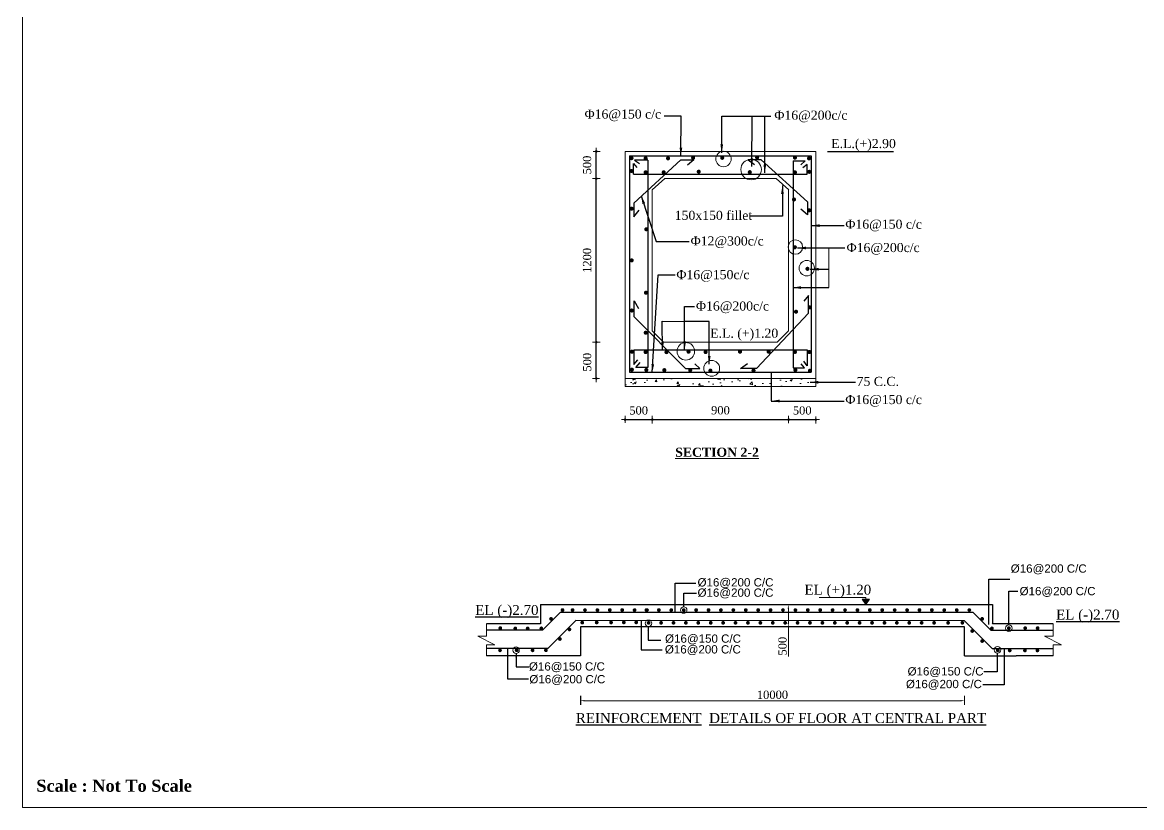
# Model space of a CAD drawing. Header units: inches. Extents: x -1277702 to 350617, y -622745 to 1282697.
# Drawn here: x -799061 to -765239, y 907208 to 930937 of the extents above; entities that cross this region are included whole.
import ezdxf

# ---------------------------------------------------------------- set-up
doc = ezdxf.new("R2010")
doc.units = ezdxf.units.IN
doc.header["$LTSCALE"] = 600
doc.header["$MEASUREMENT"] = 0
for name, color, linetype, lineweight in [('arrow', 6, 'Continuous', 15), ('DIM', 140, 'Continuous', 15), ('DIMENSION', 3, 'Continuous', 15), ('LINE', 7, 'Continuous', 20), ('secondary light', 5, 'Continuous', 9)]:
    doc.layers.add(name, color=color, linetype=linetype, lineweight=lineweight)
for name, color, linetype in [('OutLine', 7, 'Continuous'), ('ROD', 1, 'Continuous'), ('TEXT', 7, 'Continuous')]:
    doc.layers.add(name, color=color, linetype=linetype)
doc.styles.add('arial', font='swisscl.ttf')
doc.styles.add('DIM', font='isocp3.shx')
doc.styles.add('t250', font='times.ttf', dxfattribs={"height": 250})
doc.styles.add('TIMES', font='times.ttf')
doc.dimstyles.new('dim75', dxfattribs={"dimtxt": 150, "dimasz": 150, "dimexe": 150, "dimexo": 150, "dimgap": 50, "dimtad": 1, "dimdec": 0, "dimzin": 0, "dimdsep": 46, "dimtxsty": 'Standard', "dimcen": 0.09, "dimclrd": 256, "dimclre": 256, "dimadec": 0, "dimazin": 0, "dimtfac": 1, "dimtdec": 0, "dimtofl": 0, "dimtmove": 0, "dimatfit": 3, "dimfxl": 150, "dimfxlon": 1, "dimtolj": 1, "dimtzin": 0, "dimlwd": -1, "dimlwe": -1, "dimarcsym": 1})
doc.dimstyles.new('Dim_20', dxfattribs={"dimtxt": 40, "dimasz": 40, "dimexe": 40, "dimexo": 5, "dimgap": 5, "dimtad": 1, "dimdec": 0, "dimzin": 0, "dimdsep": 46, "dimtxsty": 'DIM', "dimcen": 0.09, "dimclrd": 5, "dimclre": 5, "dimclrt": 7, "dimadec": 0, "dimazin": 0, "dimtfac": 1, "dimtdec": 0, "dimtmove": 0, "dimatfit": 3, "dimfxl": 40, "dimfxlon": 1, "dimtolj": 1, "dimtzin": 0, "dimarcsym": 0})
doc.dimstyles.new('DOT3', dxfattribs={"dimtxt": 250, "dimasz": 1.5, "dimexe": 700, "dimexo": 500, "dimgap": 150, "dimtad": 1, "dimdec": 0, "dimzin": 0, "dimdsep": 46, "dimtxsty": 'TIMES', "dimblk1": 'DD', "dimblk2": 'DD', "dimsah": 1, "dimcen": 0, "dimse1": 1, "dimse2": 1, "dimclrd": 256, "dimclre": 256, "dimclrt": 256, "dimadec": 0, "dimazin": 0, "dimtfac": 1, "dimtdec": 0, "dimtofl": 0, "dimtmove": 0, "dimatfit": 3, "dimldrblk": 'DD', "dimfxl": 1, "dimtolj": 1, "dimtzin": 0, "dimarcsym": 0})
doc.dimstyles.new('MITHU2', dxfattribs={"dimtxt": 350, "dimasz": 250, "dimexe": 300, "dimexo": 0, "dimgap": 200, "dimtad": 1, "dimtih": 1, "dimtoh": 1, "dimdec": 0, "dimzin": 0, "dimdsep": 46, "dimtxsty": 'Standard', "dimblk": 'DOT', "dimcen": 0, "dimclrd": 256, "dimclre": 256, "dimclrt": 256, "dimadec": 0, "dimazin": 0, "dimtfac": 1, "dimtdec": 0, "dimtofl": 0, "dimtmove": 2, "dimatfit": 3, "dimfxl": 300, "dimfxlon": 1, "dimtolj": 1, "dimtzin": 0, "dimarcsym": 0})

# ---------------------------------------------------------------- blocks, each defined once
blk = doc.blocks.new('_Dot')
at = {"color": 0, "linetype": 'ByBlock', "lineweight": -2}
blk.add_line((-0.5, 0), (-1, 0), dxfattribs=at)
at = {"color": 0, "linetype": 'ByBlock', "const_width": 0.5}
blk.add_lwpolyline([(-0.25, 0, 1), (0.25, 0, 1)], format="xyb", close=True, dxfattribs=at)
blk = doc.blocks.new('DOT')
at = {"layer": 'DIM'}
for p, q in [((-75, 0), (71, 0)), ((0, 63), (0, -75))]:
    blk.add_line(p, q, dxfattribs=at)
at = {"layer": 'DIM', "const_width": 24.8}
blk.add_lwpolyline([(-13, 0, 1), (13, 0, 1)], format="xyb", close=True, dxfattribs=at)
blk = doc.blocks.new('DD')
at = {"layer": 'DIM'}
blk.add_blockref('DOT', (0, 0), dxfattribs=at)
blk = doc.blocks.new('*D248')
at = {"layer": 'DEFPOINTS', "color": 0, "ltscale": 2}
for p in [(-780026, 921211), (-780849, 919301), (-780026, 918932)]:
    blk.add_point(p, dxfattribs=at)
at = {"layer": 'DIMENSION', "color": 1, "lineweight": -2, "ltscale": 2}
blk.add_line((-780848, 918932), (-780027, 918932), dxfattribs=at)
at = {"layer": 'DIMENSION', "color": 1, "lineweight": -2, "ltscale": 2, "xscale": 1.5, "yscale": 1.5, "zscale": 1.5, "rotation": 180}
blk.add_blockref('DD', (-780849, 918932), dxfattribs=at)
at = {"layer": 'DIMENSION', "color": 1, "lineweight": -2, "ltscale": 2, "xscale": 1.5, "yscale": 1.5, "zscale": 1.5}
blk.add_blockref('DD', (-780026, 918932), dxfattribs=at)
at = {"layer": 'DIMENSION', "color": 1, "lineweight": 15, "ltscale": 2, "insert": (-780438, 919210), "char_height": 250, "attachment_point": 5, "style": 't250'}
blk.add_mtext('\\A1;500', dxfattribs=at)
blk = doc.blocks.new('*D249')
at = {"layer": 'DEFPOINTS', "color": 0, "ltscale": 2}
for p in [(-780026, 921644), (-775907, 921644), (-775907, 918936)]:
    blk.add_point(p, dxfattribs=at)
at = {"layer": 'DIMENSION', "color": 1, "lineweight": -2, "ltscale": 2}
blk.add_line((-780024, 918936), (-775909, 918936), dxfattribs=at)
at = {"layer": 'DIMENSION', "color": 1, "lineweight": -2, "ltscale": 2, "xscale": 1.5, "yscale": 1.5, "zscale": 1.5, "rotation": 180}
blk.add_blockref('DD', (-780026, 918936), dxfattribs=at)
at = {"layer": 'DIMENSION', "color": 1, "lineweight": -2, "ltscale": 2, "xscale": 1.5, "yscale": 1.5, "zscale": 1.5}
blk.add_blockref('DD', (-775907, 918936), dxfattribs=at)
at = {"layer": 'DIMENSION', "color": 1, "lineweight": 15, "ltscale": 2, "insert": (-777966, 919214), "char_height": 250, "attachment_point": 5, "style": 't250'}
blk.add_mtext('\\A1;9{\\fTimes New Roman|b0|i0|c238|p18;00}', dxfattribs=at)
blk = doc.blocks.new('*D250')
at = {"layer": 'DEFPOINTS', "color": 0, "ltscale": 2}
for p in [(-775907, 921211), (-775084, 919301), (-775084, 918932)]:
    blk.add_point(p, dxfattribs=at)
at = {"layer": 'DIMENSION', "color": 1, "lineweight": -2, "ltscale": 2}
blk.add_line((-775906, 918932), (-775085, 918932), dxfattribs=at)
at = {"layer": 'DIMENSION', "color": 1, "lineweight": -2, "ltscale": 2, "xscale": 1.5, "yscale": 1.5, "zscale": 1.5, "rotation": 180}
blk.add_blockref('DD', (-775907, 918932), dxfattribs=at)
at = {"layer": 'DIMENSION', "color": 1, "lineweight": -2, "ltscale": 2, "xscale": 1.5, "yscale": 1.5, "zscale": 1.5}
blk.add_blockref('DD', (-775084, 918932), dxfattribs=at)
at = {"layer": 'DIMENSION', "color": 1, "lineweight": 15, "ltscale": 2, "insert": (-775495, 919210), "char_height": 250, "attachment_point": 5, "style": 't250'}
blk.add_mtext('\\A1;500', dxfattribs=at)
blk = doc.blocks.new('*D251')
at = {"layer": 'DEFPOINTS', "color": 0, "ltscale": 2}
for p in [(-781717, 921273), (-778391, 921273), (-780116, 920175)]:
    blk.add_point(p, dxfattribs=at)
at = {"layer": 'DIMENSION', "color": 1, "lineweight": -2, "ltscale": 2}
blk.add_line((-781717, 920177), (-781717, 921272), dxfattribs=at)
at = {"layer": 'DIMENSION', "color": 1, "lineweight": -2, "ltscale": 2, "xscale": 1.5, "yscale": 1.5, "zscale": 1.5}
for p, rotation in [((-781717, 921273), 90), ((-781717, 920175), 270)]:
    blk.add_blockref('DD', p, dxfattribs=dict(at, rotation=rotation))
at = {"layer": 'DIMENSION', "color": 1, "lineweight": 15, "ltscale": 2, "insert": (-781994, 920667), "char_height": 250, "attachment_point": 5, "rotation": 90, "style": 't250'}
blk.add_mtext('\\A1;5{\\fTimes New Roman|b0|i0|c238|p18;00}', dxfattribs=at)
blk = doc.blocks.new('*D252')
at = {"layer": 'DEFPOINTS', "color": 0, "ltscale": 2}
for p in [(-781718, 926215), (-778812, 926215), (-778812, 921273)]:
    blk.add_point(p, dxfattribs=at)
at = {"layer": 'DIMENSION', "color": 1, "lineweight": -2, "ltscale": 2}
blk.add_line((-781718, 921275), (-781718, 926214), dxfattribs=at)
at = {"layer": 'DIMENSION', "color": 1, "lineweight": -2, "ltscale": 2, "xscale": 1.5, "yscale": 1.5, "zscale": 1.5}
for p, rotation in [((-781718, 926215), 90), ((-781718, 921273), 270)]:
    blk.add_blockref('DD', p, dxfattribs=dict(at, rotation=rotation))
at = {"layer": 'DIMENSION', "color": 1, "lineweight": 15, "ltscale": 2, "insert": (-781996, 923744), "char_height": 250, "attachment_point": 5, "rotation": 90, "style": 't250'}
blk.add_mtext('\\A1;12{\\fTimes New Roman CE|b0|i0|c238|p18;00}', dxfattribs=at)
blk = doc.blocks.new('*D253')
at = {"layer": 'DEFPOINTS', "color": 0, "ltscale": 2}
for p in [(-781718, 927039), (-780053, 927039), (-778328, 926215)]:
    blk.add_point(p, dxfattribs=at)
at = {"layer": 'DIMENSION', "color": 1, "lineweight": -2, "ltscale": 2}
blk.add_line((-781718, 926217), (-781718, 927038), dxfattribs=at)
at = {"layer": 'DIMENSION', "color": 1, "lineweight": -2, "ltscale": 2, "xscale": 1.5, "yscale": 1.5, "zscale": 1.5}
for p, rotation in [((-781718, 927039), 90), ((-781718, 926215), 270)]:
    blk.add_blockref('DD', p, dxfattribs=dict(at, rotation=rotation))
at = {"layer": 'DIMENSION', "color": 1, "lineweight": 15, "ltscale": 2, "insert": (-781996, 926627), "char_height": 250, "attachment_point": 5, "rotation": 90, "style": 't250'}
blk.add_mtext('\\A1;{\\fTimes New Roman CE|b0|i0|c238|p18;50\\fTimes New Roman|b0|i0|c238|p18;0}', dxfattribs=at)
blk = doc.blocks.new('*D290')
at = {"layer": 'DEFPOINTS', "color": 0}
for p in [(-782199, 911666), (-770590, 911441), (-770590, 910439)]:
    blk.add_point(p, dxfattribs=at)
at = {"layer": 'DIM'}
for p, q in [((-782199, 910589), (-782199, 910319)), ((-770590, 910589), (-770590, 910319)), ((-782079, 910439), (-770710, 910439))]:
    blk.add_line(p, q, dxfattribs=at)
for points in [[(-782079, 910459), (-782079, 910419), (-782199, 910439)], [(-770710, 910459), (-770710, 910419), (-770590, 910439)]]:
    blk.add_solid(points, dxfattribs=at)
at = {"layer": 'DIM', "color": 0, "insert": (-776394, 910616), "char_height": 120, "attachment_point": 5}
blk.add_mtext('\\A1;{\\fTimes New Roman|b0|i0|c0|p18;\\H2.083x;10000}', dxfattribs=at)
blk = doc.blocks.new('*D291')
at = {"layer": 'DEFPOINTS', "color": 0}
for p in [(-775914, 913342), (-775894, 913342), (-775894, 912667)]:
    blk.add_point(p, dxfattribs=at)
at = {"layer": 'DIM'}
for p, q in [((-775914, 913342), (-776034, 913342)), ((-775914, 913222), (-775914, 912787)), ((-775914, 912667), (-776034, 912667)), ((-775914, 912667), (-775914, 911774))]:
    blk.add_line(p, q, dxfattribs=at)
for points in [[(-775934, 913222), (-775894, 913222), (-775914, 913342)], [(-775934, 912787), (-775894, 912787), (-775914, 912667)]]:
    blk.add_solid(points, dxfattribs=at)
at = {"layer": 'DIM', "color": 0, "insert": (-776091, 912086), "char_height": 120, "attachment_point": 5, "rotation": 90}
blk.add_mtext('\\A1;{\\fTimes New Roman|b0|i0|c0|p18;\\H2.083x;500}', dxfattribs=at)

msp = doc.modelspace()

# ---------------------------------------------------------------- hatches: boundary and pattern name
at = {"layer": 'DIM', "ltscale": 500}
h = msp.add_hatch(color=15, dxfattribs=at)
h.dxf.hatch_style = 1
h.paths.add_polyline_path([(-773571.37695, 913508.32769), (-773683.22125, 913508.32769), (-773571.37695, 913342.04413)])
h.paths.add_polyline_path([(-773459.53266, 913508.32769), (-773571.37695, 913508.32769), (-773571.37695, 913342.04413)])
at = {"layer": 'LINE', "lineweight": 15, "ltscale": 2}
h = msp.add_hatch(dxfattribs=at)
h.set_pattern_fill('AR-CONC', color=256, scale=91.52, style=0)
h.set_pattern_definition([(50, (-1347887.3, 970449.5), (656.4365, -57.43075), [68.64, -755.04]), (355, (-1347887.3, 970449.5), (-126.9852, 688.40624), [54.912, -604.032]), (100.4514, (-1347832.6, 970444.7), (529.4518, 630.9751), [58.335, -641.68526]), (46.1842, (-1347887.3, 970632.5), (976.739, -151.483), [102.96, -1132.56]), (96.6356, (-1347805.9, 970619.9), (855.4033, 891.5127), [87.5025, -962.5277]), (351.1842, (-1347887.3, 970632.5), (855.4026, 891.5133), [82.368, -906.048]), (21, (-1347795.8, 970586.76), (546.28933, -368.4768), [68.64, -755.04]), (326, (-1347795.8, 970586.76), (222.6822, 663.6573), [54.912, -604.032]), (71.4514, (-1347750.26, 970556.06), (768.97175, 295.1799), [58.335, -641.68526]), (37.5, (-1347887.3, 970449.48), (11.1287, 304.664455), [0, -596.7104, 0, -613.184, 0, -606.32]), (7.5, (-1347887.3, 970449.48), (240.76124, 360.9656), [0, -349.6064, 0, -582.9824, 0, -231.088]), (327.5, (-1348091.4, 970449.48), (488.55429, -20.64222), [0, -228.8, 0, -713.856, 0, -947.232]), (317.5, (-1348182.9, 970449.5), (533.73198, 91.61608), [0, -297.44, 0, -474.0736, 0, -672.672])])
h.paths.add_polyline_path([(-780849.35648, 919933.45927), (-775083.59648, 919933.45927), (-775083.59648, 920175.07207), (-780849.35648, 920175.07207)])

# ---------------------------------------------------------------- linework, layer by layer
at = {"color": 7}
for p, q in [((-776425.77941, 919504.98479), (-776425.77941, 920364.36637)), ((-783402.04302, 913342.04413), (-783402.04302, 912763.39738)), ((-770140.89032, 913342.04413), (-769745.22382, 913342.04413)), ((-769745.22382, 913342.04413), (-769745.22382, 912763.39738)), ((-783402.04302, 912763.39738), (-785034.43939, 912763.39738)), ((-769788.91337, 912763.39738), (-769788.91337, 912763.39738)), ((-769027.9533, 912763.39738), (-769745.22382, 912763.39738))]:
    msp.add_line(p, q, dxfattribs=at)
at = {"color": 1}
for p, q in [((-782797.62233, 913117.04413), (-783345.69225, 912568.97421)), ((-770339.96924, 913117.04413), (-769791.89932, 912568.97421)), ((-783345.69225, 912568.97421), (-785034.43939, 912568.97421)), ((-782339.8537, 912863.1355), (-783182.59091, 912020.39829)), ((-770588.68077, 912854.36704), (-769754.71202, 912020.39829))]:
    msp.add_line(p, q, dxfattribs=at)
at = {"layer": 'arrow', "ltscale": 2}
msp.add_line((-774796.17623, 924119.32344), (-774796.17623, 924119.32344), dxfattribs=at)
at = {"layer": 'DIM'}
msp.add_line((-770589.80716, 910588.70041), (-770589.80716, 910318.70041), dxfattribs=at)
at = {"layer": 'DIM', "ltscale": 500}
for points in [[(-773571.37695, 913342.04413), (-773571.37695, 913560.98848), (-774978.55872, 913560.98848)], [(-773571.37695, 913342.04413), (-773571.37695, 913508.32769), (-773683.22125, 913508.32769), (-773571.37695, 913342.04413)], [(-773571.37695, 913342.04413), (-773571.37695, 913508.32769), (-773459.53266, 913508.32769), (-773571.37695, 913342.04413)]]:
    msp.add_lwpolyline(points, dxfattribs=at)
at = {"layer": 'DIM', "ltscale": 50}
for centre in [(-779076.45557, 913178.73957), (-780142.06321, 912777.32124), (-769251.37708, 912631.88319), (-784143.08841, 911963.90362), (-769594.59753, 911972.91993)]:
    msp.add_circle(centre, 99.36282, dxfattribs=at)
at = {"layer": 'LINE', "lineweight": 15, "ltscale": 2}
for p, q in [((-780849.35648, 927039.07207), (-775083.59648, 927039.07207)), ((-780849.35648, 927039.07207), (-780849.35648, 920175.07207)), ((-775083.59648, 927039.07207), (-775083.59648, 920175.07207)), ((-779649.3429, 926215.39207), (-780033.89603, 925872.19207)), ((-779649.3429, 926215.39207), (-776282.74134, 926215.39207)), ((-776282.74134, 926215.39207), (-775898.4992, 925872.19207)), ((-780025.67648, 925872.19207), (-780025.67648, 921616.51207)), ((-775907.27648, 925872.19207), (-775907.27648, 921619.47583)), ((-779689.35521, 921273.31207), (-780025.67648, 921616.51207)), ((-776250.47648, 921273.31207), (-775907.27648, 921619.47583)), ((-779689.35521, 921273.31207), (-779649.3429, 921273.31207)), ((-779689.35521, 921273.31207), (-776250.47648, 921273.31207)), ((-780849.35648, 920175.07207), (-775083.59648, 920175.07207)), ((-780849.35648, 919933.45927), (-780849.35648, 920175.07207)), ((-775083.59648, 920175.07207), (-775083.59648, 919933.45927)), ((-780849.35648, 919933.45927), (-775083.59648, 919933.45927))]:
    msp.add_line(p, q, dxfattribs=at)
at = {"layer": 'LINE', "color": 6, "ltscale": 0.13}
msp.add_line((-774688.26215, 922923.13976), (-774688.26215, 924119.32344), dxfattribs=at)
at = {"layer": 'LINE', "linetype": 'Continuous'}
for p, q in [((-785034.72584, 912763.39738), (-785034.72584, 912393.85972)), ((-767915.30272, 912763.39738), (-767915.30272, 912393.85972)), ((-785296.65367, 912393.85972), (-785034.72584, 912393.85972)), ((-785296.65367, 912393.85972), (-784779.77447, 912123.8113)), ((-768177.23055, 912393.85972), (-767915.30272, 912393.85972)), ((-768177.23055, 912393.85972), (-767660.35135, 912123.8113)), ((-785034.72584, 912123.8113), (-785034.72584, 911796.27364)), ((-785034.72584, 912123.8113), (-784779.77447, 912123.8113)), ((-767915.30272, 912123.8113), (-767915.30272, 911796.27364)), ((-767915.30272, 912123.8113), (-767660.35135, 912123.8113))]:
    msp.add_line(p, q, dxfattribs=at)
at = {"layer": 'LINE', "elevation": 0}
msp.add_lwpolyline([(-731948.14005, 907207.81968), (-799061.32311, 907207.81968), (-799061.32311, 954666.4277), (-731948.14005, 954666.4277)], close=True, dxfattribs=at)
at = {"layer": 'OutLine'}
for p, q in [((-767915.01627, 912763.39738), (-769027.9533, 912763.39738)), ((-770589.80716, 911796.27364), (-769027.9533, 911796.27364)), ((-767915.01627, 911796.27364), (-769027.9533, 911796.27364))]:
    msp.add_line(p, q, dxfattribs=at)
at = {"layer": 'OutLine', "color": 1}
msp.add_line((-769754.71202, 912020.39829), (-767915.30272, 912020.39829), dxfattribs=at)
at = {"layer": 'OutLine'}
for points in [[(-783402.04302, 913342.04413), (-770140.89032, 913342.04413)], [(-770589.80716, 911796.27364), (-770589.80716, 912667.04413), (-782198.6349, 912667.04413), (-782198.6349, 911796.27364), (-785034.72584, 911796.27364)]]:
    msp.add_lwpolyline(points, dxfattribs=at)
at = {"layer": 'ROD', "lineweight": 25, "ltscale": 2}
for p, q in [((-780712.07648, 926901.79207), (-775220.87648, 926901.79207)), ((-780712.07648, 926901.79207), (-780712.07648, 920364.36637)), ((-779163.14919, 926780.02116), (-780587.40573, 925475.20289)), ((-780162.95648, 926771.36388), (-780562.58746, 926771.36388)), ((-780562.58746, 926771.36388), (-780414.70529, 926674.43685)), ((-780162.95648, 926771.36388), (-780162.95648, 920505.91138)), ((-779163.14919, 926780.02116), (-778769.69893, 926780.02116)), ((-778769.69893, 926780.02116), (-778959.53242, 926624.3393)), ((-776735.66384, 926787.0254), (-777124.90393, 926787.0254)), ((-777124.90393, 926787.0254), (-776936.61584, 926645.69725)), ((-776735.66384, 926787.0254), (-775338.79657, 925518.75847)), ((-775769.99648, 926756.99554), (-775769.99648, 920498.17571)), ((-775769.99648, 926756.99554), (-775405.58223, 926756.99554)), ((-775405.58223, 926756.99554), (-775540.21573, 926629.86311)), ((-775220.87648, 926901.79207), (-775220.87648, 920364.36637)), ((-780590.56336, 926352.67207), (-780590.56336, 926674.43685)), ((-780590.56336, 926674.43685), (-780497.88953, 926549.81763)), ((-775349.87268, 926643.77503), (-775475.22544, 926546.40036)), ((-775349.87268, 926352.67207), (-775349.87268, 926643.77503)), ((-780590.56336, 926352.67207), (-775349.87268, 926352.67207)), ((-780587.40573, 925475.20289), (-780587.40573, 925065.18302)), ((-775338.79657, 925518.75847), (-775338.79657, 925120.25141)), ((-780587.40573, 925065.18302), (-780421.2628, 925257.68539)), ((-775338.79657, 925120.25141), (-775532.79011, 925293.2332)), ((-775304.7888, 922685.26434), (-775449.73053, 922512.94669)), ((-775304.7888, 922153.20576), (-775304.7888, 922685.26434)), ((-780573.8814, 922043.90574), (-780573.8814, 922519.40381)), ((-780573.8814, 922519.40381), (-780446.55722, 922292.71117)), ((-779019.37955, 920480.65049), (-780573.8814, 922043.90574)), ((-776881.07919, 920474.37184), (-775304.7888, 922153.20576)), ((-780581.88406, 921039.16424), (-775346.69835, 921039.16424)), ((-780581.88406, 921039.16424), (-780581.88406, 920597.23854)), ((-775346.69835, 921039.16424), (-775346.69835, 920559.62807)), ((-780581.88406, 920597.23854), (-780458.43591, 920741.78794)), ((-780522.75793, 920505.91138), (-780394.11389, 920658.2696)), ((-775346.69835, 920559.62807), (-775445.06092, 920700.75142)), ((-780712.07648, 920364.36637), (-775220.87648, 920364.36637)), ((-780162.95648, 920505.91138), (-780522.75793, 920505.91138)), ((-779019.37955, 920480.65049), (-778587.51985, 920480.65049)), ((-778587.51985, 920480.65049), (-778739.06085, 920615.74973)), ((-777355.65038, 920474.37184), (-777145.69329, 920627.4966)), ((-776881.07919, 920474.37184), (-777355.65038, 920474.37184)), ((-775769.99648, 920498.17571), (-775426.82521, 920498.17571)), ((-775426.82521, 920498.17571), (-775522.53971, 920623.36252))]:
    msp.add_line(p, q, dxfattribs=at)
at = {"layer": 'ROD'}
for p, q in [((-770588.68077, 912854.36704), (-782339.8537, 912863.1355)), ((-769791.89932, 912568.97421), (-767915.30272, 912568.97421)), ((-783182.59091, 912020.39829), (-785034.72584, 912020.39829))]:
    msp.add_line(p, q, dxfattribs=at)
at = {"layer": 'ROD', "lineweight": 25, "ltscale": 2, "const_width": 61.6}
for points in [[(-780621.83891, 926834.05442, -1), (-780683.43891, 926834.05442, -1)], [(-780196.19023, 926827.41116, -1), (-780257.79023, 926827.41116, -1)], [(-779517.81763, 926827.74566, -1), (-779579.41763, 926827.74566, -1)], [(-778761.01763, 926844.79566, -1), (-778822.61763, 926844.79566, -1)], [(-777881.50659, 926844.23695, -1), (-777943.10659, 926844.23695, -1)], [(-776826.43209, 926854.41896, -1), (-776888.03209, 926854.41896, -1)], [(-775684.62188, 926848.9082, -1), (-775746.22188, 926848.9082, -1)], [(-775258.05687, 926826.49143, -1), (-775319.65687, 926826.49143, -1)], [(-780623.25691, 926445.2091, -1), (-780684.85691, 926445.2091, -1)], [(-780194.9806, 926405.53564, -1), (-780256.5806, 926405.53564, -1)], [(-779650.07287, 926405.53564, -1), (-779711.67287, 926405.53564, -1)], [(-778590.82331, 926425.37237, -1), (-778652.42331, 926425.37237, -1)], [(-777047.84844, 926410.69674, -1), (-777109.44844, 926410.69674, -1)], [(-775684.62188, 926405.11645, -1), (-775746.22188, 926405.11645, -1)], [(-775251.10508, 926421.13001, -1), (-775312.70508, 926421.13001, -1)], [(-775712.32666, 925585.35131, -1), (-775773.92666, 925585.35131, -1)], [(-780622.55956, 925306.7897, -1), (-780684.15956, 925306.7897, -1)], [(-775252.65859, 925257.96234, -1), (-775314.25859, 925257.96234, -1)], [(-780176.38684, 924684.7412, -1), (-780237.98684, 924684.7412, -1)], [(-775686.61067, 924141.21823, -1), (-775748.21067, 924141.21823, -1)], [(-780617.27776, 923744.22645, -1), (-780678.87776, 923744.22645, -1)], [(-775306.12816, 923489.87377, -1), (-775367.72816, 923489.87377, -1)], [(-780186.54577, 922767.1377, -1), (-780248.14577, 922767.1377, -1)], [(-775243.12947, 922324.90113, -1), (-775304.72947, 922324.90113, -1)], [(-780614.39281, 922230.2061, -1), (-780675.99281, 922230.2061, -1)], [(-775651.96946, 922193.63796, -1), (-775713.56946, 922193.63796, -1)], [(-780192.96435, 921558.10413, -1), (-780254.56435, 921558.10413, -1)], [(-780612.06648, 920984.77443, -1), (-780673.66648, 920984.77443, -1)], [(-780196.20996, 920972.86662, -1), (-780257.80996, 920972.86662, -1)], [(-779566.49218, 920971.85236, -1), (-779628.09218, 920971.85236, -1)], [(-778899.95655, 920986.12378, -1), (-778961.55655, 920986.12378, -1)], [(-778384.60655, 920975.12378, -1), (-778446.20655, 920975.12378, -1)], [(-777344.00655, 920986.12378, -1), (-777405.60655, 920986.12378, -1)], [(-776478.07901, 920987.01581, -1), (-776539.67901, 920987.01581, -1)], [(-775684.62188, 920979.47295, -1), (-775746.22188, 920979.47295, -1)], [(-775248.83731, 920976.54591, -1), (-775310.43731, 920976.54591, -1)], [(-780612.59631, 920441.70583, -1), (-780674.19631, 920441.70583, -1)], [(-780175.36046, 920435.66604, -1), (-780236.96046, 920435.66604, -1)], [(-779630.47659, 920427.86774, -1), (-779692.07659, 920427.86774, -1)], [(-778849.07726, 920425.78261, -1), (-778910.67726, 920425.78261, -1)], [(-778237.57424, 920413.58305, -1), (-778299.17424, 920413.58305, -1)], [(-776936.15513, 920420.183, -1), (-776997.75513, 920420.183, -1)], [(-775670.13216, 920431.27556, -1), (-775731.73216, 920431.27556, -1)], [(-775232.3588, 920408.77872, -1), (-775293.9588, 920408.77872, -1)]]:
    msp.add_lwpolyline(points, format="xyb", close=True, dxfattribs=at)
at = {"layer": 'ROD', "const_width": 56.25}
for points in [[(-782767.03641, 913178.73957, 1), (-782710.78641, 913178.73957, 1)], [(-782463.03319, 913178.73957, 1), (-782406.78319, 913178.73957, 1)], [(-782088.03319, 913178.73957, 1), (-782031.78319, 913178.73957, 1)], [(-781713.03319, 913178.73957, 1), (-781656.78319, 913178.73957, 1)], [(-781338.03319, 913178.73957, 1), (-781281.78319, 913178.73957, 1)], [(-780963.03319, 913178.73957, 1), (-780906.78319, 913178.73957, 1)], [(-780588.03319, 913178.73957, 1), (-780531.78319, 913178.73957, 1)], [(-780229.58057, 913178.73957, 1), (-780173.33057, 913178.73957, 1)], [(-780213.03319, 913178.73957, 1), (-780156.78319, 913178.73957, 1)], [(-779854.58057, 913178.73957, 1), (-779798.33057, 913178.73957, 1)], [(-779479.58057, 913178.73957, 1), (-779423.33057, 913178.73957, 1)], [(-779104.58057, 913178.73957, 1), (-779048.33057, 913178.73957, 1)], [(-778729.58057, 913178.73957, 1), (-778673.33057, 913178.73957, 1)], [(-778354.58057, 913178.73957, 1), (-778298.33057, 913178.73957, 1)], [(-777979.58057, 913178.73957, 1), (-777923.33057, 913178.73957, 1)], [(-777604.58057, 913178.73957, 1), (-777548.33057, 913178.73957, 1)], [(-777229.58057, 913178.73957, 1), (-777173.33057, 913178.73957, 1)], [(-776854.58057, 913178.73957, 1), (-776798.33057, 913178.73957, 1)], [(-776479.58057, 913178.73957, 1), (-776423.33057, 913178.73957, 1)], [(-776104.58057, 913178.73957, 1), (-776048.33057, 913178.73957, 1)], [(-775729.58057, 913178.73957, 1), (-775673.33057, 913178.73957, 1)], [(-775354.58057, 913178.73957, 1), (-775298.33057, 913178.73957, 1)], [(-774979.58057, 913178.73957, 1), (-774923.33057, 913178.73957, 1)], [(-774604.58057, 913178.73957, 1), (-774548.33057, 913178.73957, 1)], [(-774229.58057, 913178.73957, 1), (-774173.33057, 913178.73957, 1)], [(-773854.58057, 913178.73957, 1), (-773798.33057, 913178.73957, 1)], [(-773479.58057, 913178.73957, 1), (-773423.33057, 913178.73957, 1)], [(-773104.58057, 913178.73957, 1), (-773048.33057, 913178.73957, 1)], [(-773104.58057, 913178.73957, 1), (-773048.33057, 913178.73957, 1)], [(-772729.58057, 913178.73957, 1), (-772673.33057, 913178.73957, 1)], [(-772354.58057, 913178.73957, 1), (-772298.33057, 913178.73957, 1)], [(-771979.58057, 913178.73957, 1), (-771923.33057, 913178.73957, 1)], [(-771604.58057, 913178.73957, 1), (-771548.33057, 913178.73957, 1)], [(-771229.58057, 913178.73957, 1), (-771173.33057, 913178.73957, 1)], [(-770854.58057, 913178.73957, 1), (-770798.33057, 913178.73957, 1)], [(-770473.37127, 913178.73957, 1), (-770417.12127, 913178.73957, 1)], [(-783114.14863, 912910.60692, 1), (-783057.89863, 912910.60692, 1)], [(-770083.90233, 912912.42724, 1), (-770027.65233, 912912.42724, 1)], [(-784646.92706, 912631.30643, 1), (-784590.67706, 912631.30643, 1)], [(-784194.78593, 912622.74448, 1), (-784138.53593, 912622.74448, 1)], [(-783819.78593, 912622.74448, 1), (-783763.53593, 912622.74448, 1)], [(-783407.96105, 912625.57383, 1), (-783351.71105, 912625.57383, 1)], [(-782557.55997, 912593.09996, 1), (-782501.30997, 912593.09996, 1)], [(-782170.51135, 912799.02539, 1), (-782114.26135, 912799.02539, 1)], [(-781734.5661, 912802.79669, 1), (-781678.3161, 912802.79669, 1)], [(-781299.19708, 912802.79669, 1), (-781242.94708, 912802.79669, 1)], [(-780913.61831, 912805.54095, 1), (-780857.36831, 912805.54095, 1)], [(-780538.61831, 912805.54095, 1), (-780482.36831, 912805.54095, 1)], [(-780163.61831, 912791.80712, 1), (-780107.36831, 912791.80712, 1)], [(-779788.61831, 912791.80712, 1), (-779732.36831, 912791.80712, 1)], [(-779413.61831, 912791.80712, 1), (-779357.36831, 912791.80712, 1)], [(-779038.61831, 912791.80712, 1), (-778982.36831, 912791.80712, 1)], [(-778663.61831, 912791.80712, 1), (-778607.36831, 912791.80712, 1)], [(-778288.61831, 912791.80712, 1), (-778232.36831, 912791.80712, 1)], [(-777913.61831, 912791.80712, 1), (-777857.36831, 912791.80712, 1)], [(-777538.61831, 912791.80712, 1), (-777482.36831, 912791.80712, 1)], [(-777163.61831, 912791.80712, 1), (-777107.36831, 912791.80712, 1)], [(-776788.61831, 912791.80712, 1), (-776732.36831, 912791.80712, 1)], [(-776413.61831, 912791.80712, 1), (-776357.36831, 912791.80712, 1)], [(-776038.61831, 912791.80712, 1), (-775982.36831, 912791.80712, 1)], [(-775663.61831, 912791.80712, 1), (-775607.36831, 912791.80712, 1)], [(-775288.61831, 912791.80712, 1), (-775232.36831, 912791.80712, 1)], [(-774913.61831, 912791.80712, 1), (-774857.36831, 912791.80712, 1)], [(-774538.61831, 912791.80712, 1), (-774482.36831, 912791.80712, 1)], [(-774163.61831, 912791.80712, 1), (-774107.36831, 912791.80712, 1)], [(-773788.61831, 912791.80712, 1), (-773732.36831, 912791.80712, 1)], [(-773413.61831, 912791.80712, 1), (-773357.36831, 912791.80712, 1)], [(-773038.61831, 912791.80712, 1), (-772982.36831, 912791.80712, 1)], [(-772663.61831, 912791.80712, 1), (-772607.36831, 912791.80712, 1)], [(-772288.61831, 912791.80712, 1), (-772232.36831, 912791.80712, 1)], [(-771913.61831, 912791.80712, 1), (-771857.36831, 912791.80712, 1)], [(-771538.61831, 912791.80712, 1), (-771482.36831, 912791.80712, 1)], [(-771115.17401, 912791.80712, 1), (-771058.92401, 912791.80712, 1)], [(-770684.00515, 912794.61059, 1), (-770627.75515, 912794.61059, 1)], [(-770385.61899, 912545.00092, 1), (-770329.36899, 912545.00092, 1)], [(-769789.70861, 912624.97611, 1), (-769733.45861, 912624.97611, 1)], [(-769279.50208, 912631.88319, 1), (-769223.25208, 912631.88319, 1)], [(-768783.90983, 912631.88319, 1), (-768727.65983, 912631.88319, 1)], [(-768408.90983, 912631.88319, 1), (-768352.65983, 912631.88319, 1)], [(-782845.38809, 912303.13278, 1), (-782789.13809, 912303.13278, 1)], [(-770085.9467, 912240.86933, 1), (-770029.6967, 912240.86933, 1)], [(-784655.47047, 911961.07427, 1), (-784599.22047, 911961.07427, 1)], [(-784153.00619, 911963.90362, 1), (-784096.75619, 911963.90362, 1)], [(-783670.36514, 911961.07427, 1), (-783614.11514, 911961.07427, 1)], [(-783268.18595, 911963.65603, 1), (-783211.93595, 911963.65603, 1)], [(-769612.96264, 911962.34004, 1), (-769556.71264, 911962.34004, 1)], [(-769253.45117, 911957.92009, 1), (-769197.20117, 911957.92009, 1)], [(-768791.91418, 911957.92009, 1), (-768735.66418, 911957.92009, 1)], [(-768416.91418, 911957.92009, 1), (-768360.66418, 911957.92009, 1)]]:
    msp.add_lwpolyline(points, format="xyb", close=True, dxfattribs=at)
at = {"layer": 'ROD'}
msp.add_lwpolyline([(-782797.62233, 913117.04413), (-770339.96924, 913117.04413)], dxfattribs=at)
at = {"layer": 'secondary light', "lineweight": 9, "ltscale": 2}
for centre, radius in [((-777873.97201, 926808.74875), 231.98333), ((-777040.30385, 926489.78461), 310.95073), ((-775701.50804, 924148.17504), 217.48174), ((-775358.12839, 923509.13937), 232.04126), ((-779013.32379, 920998.42939), 265.28073), ((-778230.01074, 920483.46048), 239.31998)]:
    msp.add_circle(centre, radius, dxfattribs=at)
at = {"layer": 'TEXT', "ltscale": 2}
msp.add_line((-774730.60699, 927039.07207), (-772732.02232, 927039.07207), dxfattribs=at)
at = {"layer": 'TEXT'}
msp.add_line((-782198.6349, 910588.70041), (-782198.6349, 910318.70041), dxfattribs=at)

# ---------------------------------------------------------------- texts
at = {"layer": 'TEXT', "lineweight": 20, "char_height": 275, "attachment_point": 1, "style": 't250'}
for s, insert, width in [('Φ{\\fTimes New Roman CE|b0|i0|c238|p18;16@1}50{\\fTimes New Roman CE|b0|i0|c238|p18; c/c}', (-782071.71833, 928304.26551), 5153.3317054), ('Φ{\\fTimes New Roman CE|b0|i0|c238|p18;16@2}00{\\fTimes New Roman CE|b0|i0|c238|p18;c/c}', (-776336.96627, 928270.80492), 5153.3317054), ('\\pt2160;{\\fTimes New Roman CE|b0|i0|c238|p18;1}5{\\fTimes New Roman CE|b0|i0|c238|p18;0x1}5{\\fTimes New Roman CE|b0|i0|c238|p18;0} {\\fTimes New Roman CE|b0|i0|c238|p18;fillet}', (-779348.30273, 925243.74823), 2665.6962622), ('Φ{\\fTimes New Roman CE|b0|i0|c238|p18;16@150} {\\fTimes New Roman CE|b0|i0|c238|p18;c/c}', (-774191.05699, 924975.8619), 5153.3317054), ('Φ{\\fTimes New Roman CE|b0|i0|c238|p18;12@}30{\\fTimes New Roman CE|b0|i0|c238|p18;0c/c}', (-778866.82826, 924469.82077), 5153.3317054), ('Φ{\\fTimes New Roman CE|b0|i0|c238|p18;16@2}0{\\fTimes New Roman CE|b0|i0|c238|p18;0c/c}', (-774153.82974, 924270.63271), 5153.3317054), ('Φ{\\fTimes New Roman CE|b0|i0|c238|p18;16@}150{\\fTimes New Roman CE|b0|i0|c238|p18;c/c}', (-779297.95839, 923451.93575), 5153.3317054), ('Φ{\\fTimes New Roman CE|b0|i0|c238|p18;16@2}0{\\fTimes New Roman CE|b0|i0|c238|p18;0c/c}', (-778705.86124, 922503.03384), 5153.3317054), ('{\\fTimes New Roman|b0|i0|c238|p18;E.L. \\fTimes New Roman|b0|i0|c0|p18;(+)1\\fTimes New Roman|b0|i0|c238|p18;.\\fTimes New Roman CE|b0|i0|c238|p18;2\\fTimes New Roman|b0|i0|c238|p18;0}', (-778276.6519, 921681.74929), 4955.1266398), ('{\\fTimes New Roman CE|b0|i0|c238|p18;75 C.C.}', (-773850.21257, 920225.09396), 5153.3317054), ('Φ{\\fTimes New Roman CE|b0|i0|c238|p18;16@150} {\\fTimes New Roman CE|b0|i0|c238|p18;c/c}', (-774191.05699, 919676.64414), 5153.3317054), ('{\\fTimes New Roman|b1|i0|c0|p18;\\LSECTION 2-2}', (-779333.52139, 918084.63567), 11927.3761413)]:
    msp.add_mtext(s, dxfattribs=dict(at, insert=insert, width=width))
at = {"layer": 'TEXT', "linetype": 'Continuous', "attachment_point": 1, "style": 't250'}
for s, insert, char_height, width in [('{\\fTimes New Roman|b0|i0|c238|p18;E.L.(+)\\fTimes New Roman|b0|i0|c0|p18;2\\fTimes New Roman|b0|i0|c238|p18;.\\fTimes New Roman|b0|i0|c0|p18;90}', (-774618.2446, 927413.49748), 275, 3636.4772896), ('{\\fArial|b0|i0|c0|p34;%%C16@200 C/C}', (-769193.65287, 914557.34559), 250, 2862.7686451), ('{\\fArial|b0|i0|c0|p34;%%C16@200 C/C}', (-778658.39653, 914140.44702), 250, 2862.7686451), ('{\\fTimes New Roman|b0|i0|c238|p18;\\C6;EL (\\fTimes New Roman|b0|i0|c0|p18;+\\fTimes New Roman|b0|i0|c238|p18;)\\fTimes New Roman|b0|i0|c0|p18;1\\fTimes New Roman|b0|i0|c238|p18;.\\fTimes New Roman|b0|i0|c0|p18;2\\fTimes New Roman|b0|i0|c238|p18;0}', (-775427.69345, 913943.88182), 300, 10022.5913394), ('{\\fArial|b0|i0|c0|p34;%%C16@200 C/C}', (-778658.39653, 913829.71998), 250, 2862.7686451), ('{\\fArial|b0|i0|c0|p34;%%C16@200 C/C}', (-768925.93618, 913875.58904), 250, 2862.7686451), ('{\\fTimes New Roman|b0|i0|c238|p18;\\L\\C6;EL (-)\\fTimes New Roman|b0|i0|c0|p18;2\\fTimes New Roman|b0|i0|c238|p18;.\\fTimes New Roman|b0|i0|c0|p18;7\\fTimes New Roman|b0|i0|c238|p18;0}', (-785376.40926, 913329.88611), 300, 10022.5913394), ('{\\fTimes New Roman|b0|i0|c238|p18;\\L\\C6;EL (-)\\fTimes New Roman|b0|i0|c0|p18;2\\fTimes New Roman|b0|i0|c238|p18;.\\fTimes New Roman|b0|i0|c0|p18;7\\fTimes New Roman|b0|i0|c238|p18;0}', (-767822.20381, 913192.00574), 300, 10022.5913394), ('{\\fArial|b0|i0|c0|p34;%%C16@150 C/C}', (-779639.9523, 912440.62984), 250, 2862.7686451), ('{\\fArial|b0|i0|c0|p34;%%C16@200 C/C}', (-779645.55069, 912115.36368), 250, 2862.7686451), ('{\\fArial|b0|i0|c0|p34;%%C16@150 C/C}', (-783754.177, 911599.33629), 250, 2862.7686451), ('{\\fArial|b0|i0|c0|p34;%%C16@200 C/C}', (-783740.03123, 911213.6211), 250, 2862.7686451), ('{\\fArial|b0|i0|c0|p34;%%C16@150 C/C}', (-772311.2432, 911450.48415), 250, 2862.7686451), ('{\\fArial|b0|i0|c0|p34;%%C16@200 C/C}', (-772360.47193, 911067.48746), 250, 2862.7686451), ('{\\fTimes New Roman CE|b0|i0|c238|p18;\\L\\C6;REINF\\fTimes New Roman CE|b0|i0|c0|p18;ORCEMENT \\fTimes New Roman CE|b0|i0|c238|p18; DETAILS OF FLOOR AT CENTRAL PART}', (-782336.56274, 910064.67817), 300, 12391.8935915)]:
    msp.add_mtext(s, dxfattribs=dict(at, insert=insert, char_height=char_height, width=width))
at = {"layer": 'TEXT', "color": 0, "linetype": 'ByBlock', "insert": (-798639.87692, 908052.48932, 0), "char_height": 366.2427482, "width": 19062.7760006, "attachment_point": 1, "style": 'arial'}
msp.add_mtext('{\\fTimes New Roman|b1|i0|c0|p18;Scale : Not To Scale}', dxfattribs=at)

# ---------------------------------------------------------------- dimensions: what is measured, and where the dimension line sits
at = {"layer": 'DIM', "color": 7}
dim = msp.add_linear_dim(base=(-775913.50166, 913342.04413), p1=(-775894.09947, 912667.04413), p2=(-775894.09947, 913342.04413), angle=90, text='{\\fTimes New Roman|b0|i0|c0|p18;\\H2.083x;500}', dimstyle='dim75', override={"dimtxt": 120, "dimasz": 120, "dimexe": 120, "dimexo": 110}, dxfattribs=at)
dim.commit()
dim.dimension.update_dxf_attribs({"geometry": '*D291', "text_midpoint": (-775913.50166, 912085.79413), "dimtype": 160})
dim = msp.add_linear_dim(base=(-770589.80716, 910438.70041), p1=(-782198.6349, 911666.07125), p2=(-770589.80716, 911441.07125), text='{\\fTimes New Roman|b0|i0|c0|p18;\\H2.083x;10000}', dimstyle='dim75', override={"dimtxt": 120, "dimasz": 120, "dimexe": 120, "dimexo": 110}, dxfattribs=at)
dim.commit()
dim.dimension.update_dxf_attribs({"geometry": '*D290', "text_midpoint": (-776394.22103, 910615.843)})
at = {"layer": 'DIMENSION', "color": 1, "lineweight": 15, "ltscale": 2}
for base, p1, p2, text, picture, middle in [((-781718.46572, 927039.07207), (-778328.30014, 926215.39207), (-780052.66339, 927039.07207), '{\\fTimes New Roman CE|b0|i0|c238|p18;50\\fTimes New Roman|b0|i0|c238|p18;0}', '*D253', (-781718.46572, 926627.23207)), ((-781716.50265, 921273.31207), (-780115.71343, 920175.07207), (-778391.35018, 921273.31207), '5{\\fTimes New Roman|b0|i0|c238|p18;00}', '*D251', (-781716.50265, 920667.15145))]:
    dim = msp.add_linear_dim(base=base, p1=p1, p2=p2, angle=270, text=text, dimstyle='DOT3', override={"dimtxsty": 't250', "dimclrd": 1, "dimclrt": 1}, dxfattribs=at)
    dim.commit()
    dim.dimension.update_dxf_attribs({"geometry": picture, "text_midpoint": middle, "dimtype": 160})
dim = msp.add_linear_dim(base=(-781718.46572, 926215.39207), p1=(-778812.32444, 921273.31207), p2=(-778812.32444, 926215.39207), angle=270, text='12{\\fTimes New Roman CE|b0|i0|c238|p18;00}', dimstyle='DOT3', override={"dimtxsty": 't250', "dimclrd": 1, "dimclrt": 1}, dxfattribs=at)
dim.commit()
dim.dimension.update_dxf_attribs({"geometry": '*D252', "text_midpoint": (-781995.62866, 923744.35207)})
dim = msp.add_linear_dim(base=(-775907.27648, 918936.38958), p1=(-780025.67648, 921644.11264), p2=(-775907.27648, 921644.11264), text='9{\\fTimes New Roman|b0|i0|c238|p18;00}', dimstyle='DOT3', override={"dimtxsty": 't250', "dimclrd": 1, "dimclrt": 1}, dxfattribs=at)
dim.commit()
dim.dimension.update_dxf_attribs({"geometry": '*D249', "text_midpoint": (-777966.47648, 919213.91302)})
for base, p1, p2, picture, middle in [((-780025.67648, 918932.46344), (-780849.35648, 919301.48044), (-780025.67648, 921210.63177), '*D248', (-780437.51648, 918932.46344)), ((-775083.59648, 918932.46344), (-775907.27648, 921210.63177), (-775083.59648, 919301.48044), '*D250', (-775495.43648, 918932.46344))]:
    dim = msp.add_linear_dim(base=base, p1=p1, p2=p2, text='500', dimstyle='DOT3', override={"dimtxsty": 't250', "dimclrd": 1, "dimclrt": 1}, dxfattribs=at)
    dim.commit()
    dim.dimension.update_dxf_attribs({"geometry": picture, "text_midpoint": middle, "dimtype": 160})

# ---------------------------------------------------------------- leaders
at = {"layer": 'arrow', "lineweight": 15, "ltscale": 2}
for points in [[(-779162.66322, 926901.79207), (-779154.96322, 928102.26615), (-779669.21322, 928102.26615)], [(-777926.74852, 926997.40631), (-777926.74852, 928102.26615), (-776625.5492, 928102.26615)], [(-777017.80771, 926577.11214), (-777008.5219, 928102.26615), (-776625.5492, 928102.26615)], [(-776625.5492, 926392.07574), (-776625.5492, 928102.26615), (-776438.51322, 928102.26615)], [(-776092.92351, 926005.08334), (-776092.92351, 925083.66696), (-777089.5719, 925083.66696)], [(-780361.54356, 925699.37354), (-779904.16605, 924314.76565), (-778913.95382, 924314.76565)], [(-775634.89359, 924119.32344), (-774206.64318, 924119.32344)], [(-775251.15843, 923476.98976), (-774688.26215, 923476.98976)], [(-780025.46933, 920359.02593), (-779847.25699, 923307.18728), (-779335.75699, 923307.18728)], [(-775783.00843, 922923.13976), (-774688.26215, 922923.13976)], [(-779048.1862, 921050.66031), (-779048.1862, 922348.12783), (-778750.29177, 922348.32536)], [(-779716.00119, 921019.404), (-779724.22954, 921905.02931), (-779048.1862, 921902.82536)], [(-778305.1362, 920605.16031), (-778305.1362, 921902.62783), (-779048.1862, 921902.82536)], [(-775259.65253, 920061.17964), (-773884.57576, 920061.17964)]]:
    msp.add_leader(points, dimstyle='MITHU2', override={"dimtxsty": 't250'}, dxfattribs=at)
at = {"layer": 'arrow', "ltscale": 2}
for points in [[(-775220.24084, 924794.74366), (-774655.77859, 924794.74366), (-774226.80699, 924794.74366)], [(-776431.22121, 919495.52591), (-774655.77859, 919495.52591), (-774226.80699, 919495.52591)]]:
    msp.add_leader(points, dimstyle='MITHU2', override={"dimtxsty": 't250'}, dxfattribs=at)
at = {"layer": 'DIM', "ltscale": 50}
for points in [[(-779336.54028, 913116.00256), (-779336.54028, 913994.87834), (-778705.48386, 913994.87834)], [(-769855.15186, 912739.01246), (-769855.15186, 914107.33523), (-769224.09544, 914107.33523)], [(-779076.45557, 913278.10239), (-779076.45557, 913684.15131), (-778687.54415, 913684.15131)], [(-769251.37708, 912731.24601), (-769250.04913, 913748.6486), (-768983.23843, 913748.6486)], [(-780358.96289, 912853.38656), (-780358.96289, 911974.51077), (-779727.90647, 911974.51077)], [(-780152.53704, 912672.96002), (-780152.53704, 912266.9111), (-779763.62562, 912266.9111)], [(-784402.27227, 912020.39829), (-784402.27227, 911095.78976), (-783771.21586, 911095.78976)], [(-784143.08841, 911865.49749), (-784143.08841, 911459.44857), (-783754.177, 911459.44857)], [(-769391.95697, 912020.39829), (-769391.95697, 910922.13122), (-770038.29561, 910922.13122)], [(-769602.81295, 911875.33991), (-769602.81295, 911307.19116), (-770011.68499, 911306.66061)]]:
    msp.add_leader(points, dimstyle='Dim_20', override={"dimasz": 120, "dimgap": 15, "dimtad": 0}, dxfattribs=at)

doc.saveas('drawing.dxf')
